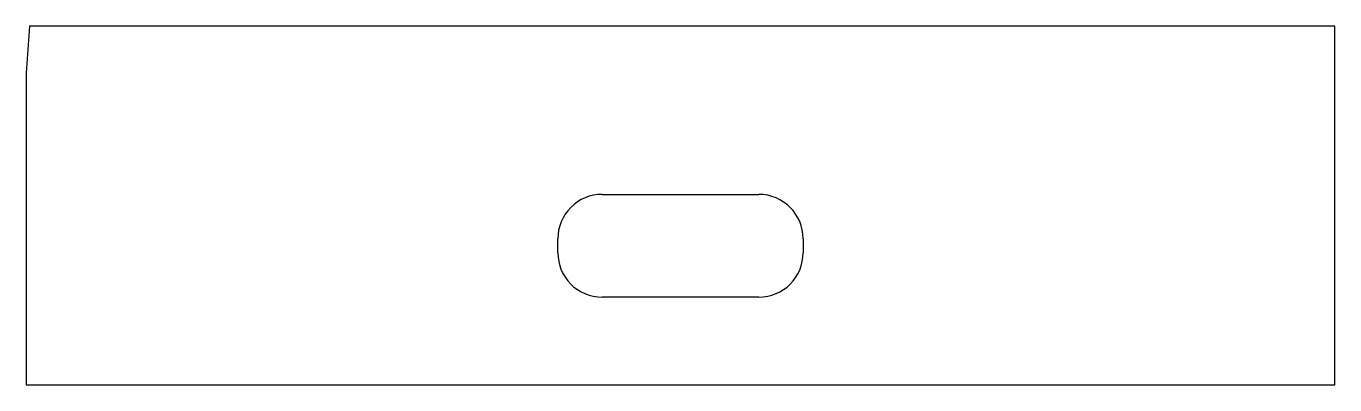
# Model space of a CAD drawing. Header units: millimetres. Extents: x -26.5 to 26.5, y -1.2 to 13.3.
import ezdxf

# ---------------------------------------------------------------- set-up
doc = ezdxf.new("R2010")
doc.units = ezdxf.units.MM
doc.layers.get('0').update_dxf_attribs({"linetype": 'CONTINUOUS'})

msp = doc.modelspace()

# ---------------------------------------------------------------- linework, layer by layer
for p, q in [((-3.17, 6.496), (3.17, 6.496)), ((-4.97, 4.134), (-4.97, 4.694)), ((4.97, 4.694), (4.97, 4.134)), ((3.17, 2.332), (-3.17, 2.332))]:
    msp.add_line(p, q)
msp.add_lwpolyline([(-26.374, 13.314), (-26.503, 11.427), (-26.503, -1.221), (26.503, -1.221), (26.503, 13.314)], close=True)
for centre, major_axis, start_param, end_param in [((-3.17, 4.694), (0, 1.802), 6.283185, 7.853982), ((3.17, 4.694), (0, 1.802), 4.712389, 6.283185), ((-3.17, 4.134), (0, -1.802), 4.712389, 6.283185), ((3.17, 4.134), (0, -1.802), 0, 1.570796)]:
    msp.add_ellipse(centre, major_axis=major_axis, ratio=0.999048, start_param=start_param, end_param=end_param)

doc.saveas('drawing.dxf')
